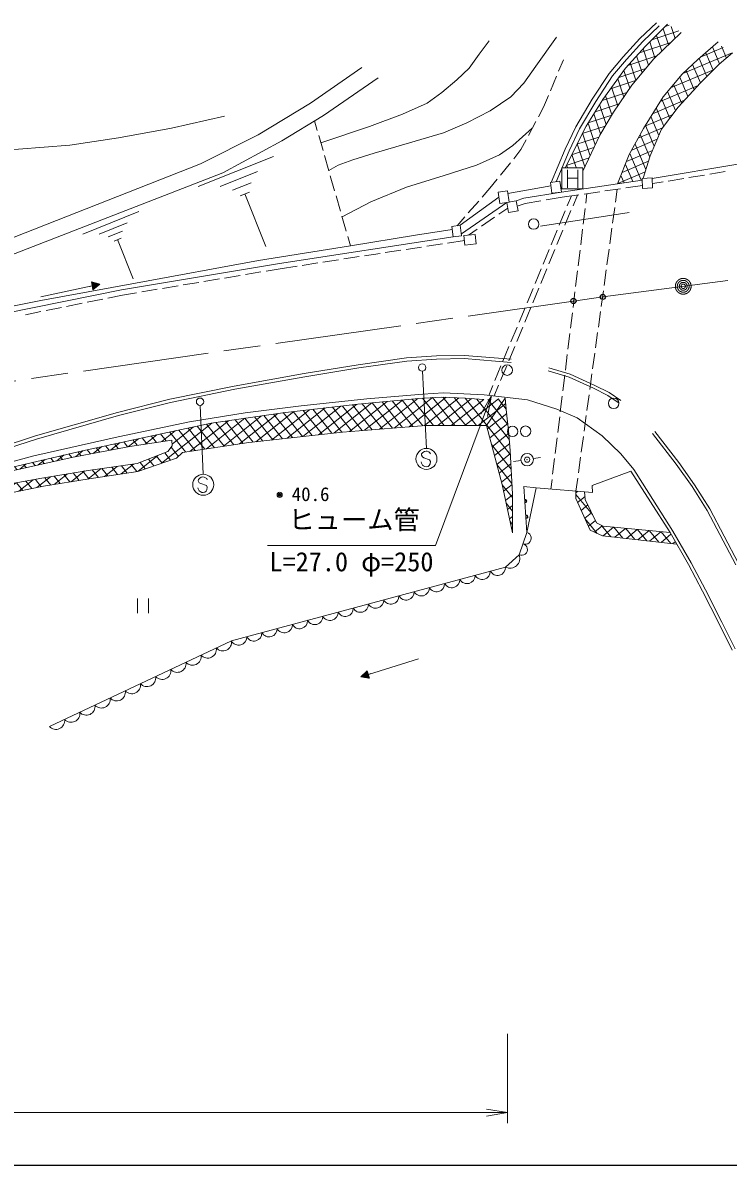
# Model space of a CAD drawing. Units: millimetres, scale not verified. Extents: x 40000 to 680000, y 20000 to 380000.
# Drawn here: x 480724 to 547854, y 205000 to 313778 of the extents above; entities that cross this region are included whole.
import ezdxf
from ezdxf.enums import TextEntityAlignment as Align

# ---------------------------------------------------------------- set-up
doc = ezdxf.new("R2010")
doc.units = ezdxf.units.MM
doc.header["$LTSCALE"] = 1000
doc.header["$PDMODE"] = 32
doc.header["$PDSIZE"] = 500
doc.linetypes.add('CHAIN', pattern=[18.5, 12, -1.5, 3.5, -1.5])
for name, color, linetype, lineweight in [('M-BMK', 2, 'CHAIN', 13), ('M-STR-HTXT', 7, 'Continuous', 13), ('M-STR-STR1', 1, 'Continuous', 13), ('M-STR-STRC', 7, 'Continuous', 13), ('M-TTL-BAND', 7, 'Continuous', 25), ('M-WORK', 1, 'Continuous', 13)]:
    doc.layers.add(name, color=color, linetype=linetype, lineweight=lineweight)
doc.layers.add('M-OTRS', color=6, linetype='Continuous')
doc.styles.add('ＭＳ ゴシック', font='')
doc.styles.get('ＭＳ ゴシック').set_extended_font_data('MS Gothic')

# ---------------------------------------------------------------- blocks, each defined once
blk = doc.blocks.new('open_arrow')
at = {"color": 0, "linetype": 'Continuous', "lineweight": -2}
blk.add_lwpolyline([(7.5, 1.25), (0, 0), (7.5, -1.25)], dxfattribs=at)

msp = doc.modelspace()

# ---------------------------------------------------------------- hatches: boundary and pattern name
at = {"layer": 'M-WORK'}
h = msp.add_hatch(dxfattribs=at)
h.set_pattern_fill('USER', color=256, style=0, pattern_type=2)
h.set_pattern_definition([(108.3064, (534002, 300707), (-759.512, -251.28), []), (198.3064, (534002, 300707), (251.28, -759.512), [])])
h.paths.add_polyline_path([(532346, 299987), (534341, 303955), (535924, 306478), (538071, 309457), (539977, 311550), (542097, 313644), (543386, 312865), (540782, 310343), (538689, 307847), (536944, 305270), (535629, 303069), (534180, 299994)])
h = msp.add_hatch(dxfattribs=at)
h.set_pattern_fill('USER', color=256, style=0, pattern_type=2)
h.set_pattern_definition([(113.006, (539352, 299341), (-736.37, -312.665), []), (203.006, (539352, 299341), (312.665, -736.37), [])])
h.paths.add_polyline_path([(537328, 298451), (538449, 301228), (539791, 303724), (541670, 306730), (543468, 308878), (544971, 310273), (546742, 311822), (548262, 310910), (546991, 309837), (545220, 308065), (543109, 305757), (541516, 303646), (540425, 301105), (539759, 298975), (539656, 298969), (539667, 298796)])
h = msp.add_hatch(dxfattribs=at)
h.set_pattern_fill('USER', color=256, style=0, pattern_type=2)
h.set_pattern_definition([(38.6158, (441994, 265167), (-499.2765, 625.0784), []), (128.6158, (441994, 265167), (-625.0784, -499.2765), [])])
h.paths.add_polyline_path([(440710, 265310), (443246, 265027), (450623, 265140), (463392, 265233), (469874, 267387), (474687, 268876), (478862, 269753), (482532, 270418), (486947, 271163), (491600, 271801), (494525, 272953), (494933, 273485), (494915, 274053), (490900, 273450), (485502, 272413), (479252, 271030), (473869, 269612), (473786, 269872), (479205, 271352), (486403, 273036), (494930, 274862), (498636, 275651), (505457, 276655), (512610, 277453), (518407, 278011), (520561, 278144), (522831, 278038), (524586, 277896), (526640, 278032), (526773, 276649), (526959, 274947), (527119, 273033), (527331, 268884), (527331, 265215), (526347, 269815), (524858, 275426), (519088, 275426), (511136, 274815), (502228, 273804), (495916, 272873), (495349, 272324), (491662, 271065), (487043, 270356), (482682, 269647), (478977, 268902), (474704, 267803), (470201, 266296), (467436, 265329), (466248, 264913), (469055, 262526), (471076, 260576), (472982, 257792), (475322, 254122), (478274, 249309), (477715, 248830), (474710, 253750), (472299, 257446), (470473, 259822), (468310, 261879), (465970, 263882), (464516, 263350), (456057, 263594), (450633, 263603), (445899, 263585), (442318, 263425), (441097, 263407), (439700, 264193)])
h = msp.add_hatch(dxfattribs=at)
h.set_pattern_fill('USER', color=256, style=0, pattern_type=2)
h.set_pattern_definition([(219.565, (540853, 264821), (509.57, -616.72), []), (309.565, (540853, 264821), (616.72, 509.57), [])])
h.paths.add_polyline_path([(542323, 265231), (535945, 265838), (535324, 266157), (534260, 268373), (534191, 269114), (533365, 269183), (533362, 268468), (534721, 265466), (535880, 264934), (542953, 264142)])

# ---------------------------------------------------------------- linework, layer by layer
at = {"layer": 'M-BMK'}
for points in [[(533129, 287290), (535924, 287682), (567119, 291792)], [(368197, 268876), (428622, 273351), (439862, 274455), (468180, 278001), (533129, 287290)]]:
    msp.add_lwpolyline(points, dxfattribs=at)
for radius in [750, 564, 375, 210]:
    msp.add_circle((543580, 288691), radius, dxfattribs=at)
at = {"layer": 'M-OTRS'}
for p in [(533129, 287290), (535924, 287682)]:
    msp.add_point(p, dxfattribs=at)
at = {"layer": 'M-STR-HTXT'}
for p, q in [((526843, 217500), (526843, 209000)), ((357054, 210000), (526843, 210000))]:
    msp.add_line(p, q, dxfattribs=at)
msp.add_lwpolyline([(525337, 278276), (520000, 264000), (504000, 264000)], dxfattribs=at)
at = {"layer": 'M-STR-STR1'}
for p, q in [((534304, 296600), (534416, 297516)), ((537299, 297941), (537128, 296690)), ((534062, 294615), (534244, 296104)), ((537060, 296194), (536857, 294708)), ((533819, 292630), (534001, 294119)), ((536789, 294213), (536585, 292727)), ((533577, 290645), (533759, 292134)), ((536518, 292231), (536314, 290745)), ((533334, 288659), (533516, 290148)), ((536247, 290250), (536043, 288764)), ((535976, 288268), (535772, 286782)), ((533092, 286674), (533274, 288163)), ((532849, 284689), (533031, 286178)), ((535704, 286287), (535501, 284801)), ((532607, 282704), (532789, 284193)), ((535433, 284305), (535230, 282819)), ((532364, 280718), (532546, 282207)), ((535162, 282324), (534959, 280837)), ((532122, 278733), (532304, 280222)), ((534891, 280342), (534688, 278856)), ((531879, 276748), (532061, 278237)), ((534620, 278361), (534417, 276874)), ((534349, 276379), (534146, 274893)), ((531637, 274763), (531819, 276252)), ((531394, 272777), (531576, 274266)), ((534078, 274397), (533875, 272911)), ((531152, 270792), (531334, 272281)), ((533807, 272416), (533604, 270930)), ((530979, 269380), (531091, 270296)), ((533536, 270434), (533365, 269183))]:
    msp.add_line(p, q, dxfattribs=at)
at = {"layer": 'M-STR-STRC'}
for p, q in [((534024, 299987), (532024, 299987)), ((532024, 299987), (532024, 297987)), ((532564, 298072), (532564, 299771)), ((533555, 299782), (533555, 298077)), ((534024, 297987), (534024, 299987)), ((532564, 298987), (533555, 298987)), ((532024, 297987), (534024, 297987)), ((519130, 273253), (518756, 280600)), ((497897, 270795), (497603, 277348)), ((518667, 271851), (518628, 271961)), ((518681, 272739), (518665, 272625)), ((518665, 272625), (518750, 272443)), ((518809, 272878), (518681, 272739)), ((518750, 272443), (518901, 272370)), ((518940, 272971), (518809, 272878)), ((518901, 272370), (519433, 272181)), ((519106, 273004), (518940, 272971)), ((519222, 272988), (519106, 273004)), ((519366, 272915), (519222, 272988)), ((519476, 272841), (519366, 272915)), ((519433, 272181), (519514, 272009)), ((519510, 272729), (519476, 272841)), ((519514, 272009), (519484, 271781)), ((518751, 271673), (518667, 271851)), ((518854, 271599), (518751, 271673)), ((519000, 271524), (518854, 271599)), ((519121, 271508), (519000, 271524)), ((519288, 271536), (519121, 271508)), ((519413, 271632), (519288, 271536)), ((519484, 271781), (519413, 271632)), ((497435, 270282), (497419, 270168)), ((497419, 270168), (497505, 269986)), ((497564, 270420), (497435, 270282)), ((497505, 269986), (497656, 269912)), ((497695, 270513), (497564, 270420)), ((497656, 269912), (498188, 269724)), ((497861, 270547), (497695, 270513)), ((497977, 270530), (497861, 270547)), ((498121, 270458), (497977, 270530)), ((498231, 270383), (498121, 270458)), ((498265, 270272), (498231, 270383)), ((497422, 269393), (497383, 269503)), ((497506, 269216), (497422, 269393)), ((497609, 269142), (497506, 269216)), ((497755, 269067), (497609, 269142)), ((497876, 269050), (497755, 269067)), ((498043, 269079), (497876, 269050)), ((498168, 269175), (498043, 269079)), ((498239, 269324), (498168, 269175)), ((498188, 269724), (498268, 269551)), ((498268, 269551), (498239, 269324))]:
    msp.add_line(p, q, dxfattribs=at)
for centre, radius in [((518732, 280949), 350), ((497586, 277700), 350), ((519138, 272253), 1000), ((497893, 269795), 1000)]:
    msp.add_circle(centre, radius, dxfattribs=at)
at = {"layer": 'M-TTL-BAND'}
msp.add_line((40000, 205000), (579000, 205000), dxfattribs=at)
at = {"layer": 'M-WORK'}
for p, q in [((539438, 312293), (541031, 313778)), ((539724, 312012), (541304, 313485)), ((537864, 310539), (539438, 312293)), ((538165, 310276), (539724, 312012)), ((531721, 309161), (532187, 310264)), ((536522, 308965), (537864, 310539)), ((536842, 308724), (538165, 310276)), ((534911, 306513), (536522, 308965)), ((530943, 307318), (531527, 308700)), ((535251, 306302), (536842, 308724)), ((530282, 305755), (530748, 306858)), ((529794, 304833), (530282, 305755)), ((533355, 303865), (534911, 306513)), ((533709, 303678), (535251, 306302)), ((508484, 304438), (508743, 303536)), ((528857, 303066), (529559, 304391)), ((532353, 301754), (533355, 303865)), ((532718, 301590), (533709, 303678)), ((508882, 303056), (509296, 301614)), ((528135, 301702), (528623, 302624)), ((527441, 300838), (528135, 301702)), ((531013, 298587), (532353, 301754)), ((531472, 298645), (532718, 301590)), ((497426, 298196), (504572, 301062)), ((509435, 301134), (509849, 299692)), ((526189, 299279), (527128, 300448)), ((540615, 298958), (548959, 300351)), ((499499, 298198), (503073, 299631)), ((509987, 299212), (510402, 297770)), ((544126, 299037), (545606, 299284)), ((546099, 299367), (547579, 299613)), ((500679, 297842), (502466, 298558)), ((525182, 298025), (525876, 298889)), ((526879, 297515), (530970, 298267)), ((531978, 297661), (539667, 298796)), ((538102, 298060), (539698, 298295)), ((540697, 298465), (541660, 298626)), ((542154, 298708), (543633, 298955)), ((501412, 297306), (502306, 297664)), ((501859, 297485), (503865, 292483)), ((510540, 297290), (510955, 295848)), ((522351, 294498), (526021, 297171)), ((524443, 297181), (525182, 298025)), ((527692, 296827), (528398, 297071)), ((528398, 297071), (531978, 297661)), ((530535, 296917), (532055, 297167)), ((532055, 297167), (533650, 297403)), ((532542, 296349), (532935, 297297)), ((533088, 296361), (533511, 297382)), ((534145, 297476), (535629, 297695)), ((536124, 297768), (537607, 297987)), ((522462, 293692), (526779, 296672)), ((523125, 295677), (524114, 296805)), ((526039, 295553), (526872, 296128)), ((527855, 296354), (528521, 296585)), ((528521, 296585), (530041, 296835)), ((531777, 294501), (532351, 295887)), ((532323, 294513), (532897, 295899)), ((486428, 293668), (491767, 295809)), ((511093, 295368), (511508, 293926)), ((522057, 294457), (522796, 295301)), ((524393, 294417), (525627, 295269)), ((529992, 294425), (538442, 295714)), ((487976, 293670), (490646, 294740)), ((488858, 293403), (490193, 293939)), ((523149, 293558), (523981, 294133)), ((531012, 292653), (531586, 294039)), ((531558, 292665), (532132, 294051)), ((489406, 293003), (490073, 293271)), ((489739, 293137), (491238, 289400)), ((505147, 290857), (521696, 293396)), ((511646, 293446), (511906, 292544)), ((519175, 292503), (520658, 292731)), ((521152, 292806), (522746, 293051)), ((513245, 291593), (514727, 291821)), ((515222, 291897), (516704, 292124)), ((517198, 292200), (518681, 292427)), ((530246, 290805), (530820, 292191)), ((530793, 290818), (531367, 292203)), ((490109, 288343), (505147, 290857)), ((505226, 290364), (506820, 290608)), ((507314, 290684), (508797, 290911)), ((509291, 290987), (510774, 291214)), ((511268, 291290), (512750, 291518)), ((497959, 289149), (499439, 289396)), ((499932, 289478), (501411, 289726)), ((501905, 289808), (503384, 290056)), ((503877, 290138), (505226, 290364)), ((529481, 288957), (530055, 290343)), ((530028, 288970), (530602, 290356)), ((478990, 286099), (490109, 288343)), ((482429, 287699), (487320, 288735)), ((487076, 288683), (487320, 288735)), ((488054, 288890), (487243, 289102)), ((487243, 289102), (487398, 288368)), ((487248, 289077), (487297, 289088)), ((487253, 289053), (487351, 289074)), ((487258, 289028), (487405, 289059)), ((487263, 289004), (487459, 289045)), ((487269, 288980), (487513, 289031)), ((487274, 288955), (487567, 289017)), ((487279, 288931), (487621, 289003)), ((487284, 288906), (487676, 288989)), ((487289, 288882), (487730, 288975)), ((487295, 288857), (487784, 288961)), ((487300, 288833), (487838, 288947)), ((487305, 288808), (487892, 288933)), ((487310, 288784), (487946, 288918)), ((487315, 288759), (488000, 288904)), ((487320, 288735), (488054, 288890)), ((487326, 288710), (488010, 288855)), ((487331, 288686), (487967, 288821)), ((487336, 288662), (487923, 288786)), ((487341, 288637), (487879, 288751)), ((487346, 288613), (487835, 288716)), ((487351, 288588), (487792, 288681)), ((487357, 288564), (487748, 288647)), ((487362, 288539), (487704, 288612)), ((487367, 288515), (487661, 288577)), ((487372, 288490), (487617, 288542)), ((487377, 288466), (487573, 288507)), ((487383, 288441), (487529, 288472)), ((487388, 288417), (487486, 288438)), ((487393, 288393), (487442, 288403)), ((487398, 288368), (488054, 288890)), ((492042, 288159), (493521, 288406)), ((494014, 288489), (495494, 288736)), ((495987, 288819), (497466, 289066)), ((528716, 287109), (529290, 288495)), ((529262, 287122), (529836, 288508)), ((486850, 287175), (488321, 287472)), ((488811, 287571), (490199, 287851)), ((490199, 287851), (491548, 288077)), ((480969, 285988), (482439, 286285)), ((482929, 286384), (484400, 286681)), ((484890, 286780), (486360, 287076)), ((527951, 285262), (528525, 286647)), ((528497, 285274), (529071, 286660)), ((527186, 283414), (527760, 284800)), ((527732, 283426), (528306, 284812)), ((526421, 281566), (526994, 282952)), ((526967, 281578), (527541, 282964)), ((512644, 281226), (517253, 281864)), ((517253, 281864), (520090, 282059)), ((517284, 281566), (520103, 281760)), ((520090, 282059), (522749, 282113)), ((520103, 281760), (522740, 281812)), ((522740, 281812), (527192, 281441)), ((522749, 282113), (527217, 281740)), ((507502, 280375), (512644, 281226)), ((507553, 280079), (512689, 280930)), ((512689, 280930), (517284, 281566)), ((525655, 279718), (526229, 281104)), ((526202, 279731), (526776, 281116)), ((530711, 280651), (532714, 280036)), ((530799, 280937), (532820, 280317)), ((500837, 279187), (507502, 280375)), ((500893, 278893), (507553, 280079)), ((532714, 280036), (535049, 278983)), ((532820, 280317), (535178, 279253)), ((494702, 277929), (500837, 279187)), ((494769, 277636), (500893, 278893)), ((525071, 278307), (525464, 279256)), ((525588, 278247), (526010, 279269)), ((535049, 278983), (536391, 278303)), ((535178, 279253), (536543, 278562)), ((536543, 278562), (537643, 277817)), ((489738, 276670), (494702, 277929)), ((489817, 276380), (494769, 277636)), ((536391, 278303), (537474, 277569)), ((481920, 274436), (489738, 276670)), ((482008, 274149), (489817, 276380)), ((475609, 272397), (481920, 274436)), ((475694, 272110), (482008, 274149)), ((540641, 274668), (542911, 271748)), ((540878, 274852), (543151, 271927)), ((527436, 272004), (528125, 272086)), ((529314, 272291), (529979, 272373)), ((542911, 271748), (544417, 269633)), ((543151, 271927), (544667, 269800)), ((544667, 269800), (546103, 267486)), ((528708, 265239), (528395, 269636)), ((528708, 265239), (529578, 269496)), ((544417, 269633), (545843, 267337)), ((545843, 267337), (548582, 262158)), ((546103, 267486), (548851, 262291)), ((542323, 265231), (544073, 262209)), ((542582, 265382), (544335, 262354)), ((544073, 262209), (545427, 259647)), ((544335, 262354), (545693, 259785)), ((491635, 258962), (491635, 257562)), ((492685, 257562), (492685, 258962)), ((545427, 259647), (546996, 256563)), ((545693, 259785), (547264, 256697)), ((546996, 256563), (548245, 254036)), ((547264, 256697), (548515, 254168)), ((518389, 253206), (513612, 251729)), ((513501, 252087), (512896, 251507)), ((513612, 251729), (512896, 251507)), ((512896, 251507), (513723, 251371)), ((513605, 251753), (512936, 251546)), ((513619, 251705), (512951, 251498)), ((513597, 251777), (512976, 251585)), ((513627, 251681), (513006, 251489)), ((513590, 251800), (513017, 251623)), ((513583, 251824), (513057, 251662)), ((513634, 251657), (513061, 251480)), ((513575, 251848), (513097, 251701)), ((513642, 251633), (513116, 251471)), ((513568, 251872), (513138, 251739)), ((513649, 251609), (513171, 251462)), ((513560, 251896), (513178, 251778)), ((513553, 251920), (513219, 251817)), ((513656, 251586), (513226, 251453)), ((513546, 251944), (513259, 251855)), ((513664, 251562), (513282, 251443)), ((513538, 251968), (513299, 251894)), ((513671, 251538), (513337, 251434)), ((513531, 251992), (513340, 251932)), ((513523, 252015), (513380, 251971)), ((513679, 251514), (513392, 251425)), ((513516, 252039), (513421, 252010)), ((513686, 251490), (513447, 251416)), ((513509, 252063), (513461, 252048)), ((513723, 251371), (513501, 252087)), ((513693, 251466), (513502, 251407)), ((513701, 251442), (513557, 251398)), ((513851, 251803), (513612, 251729)), ((513708, 251418), (513613, 251389)), ((513715, 251394), (513668, 251380))]:
    msp.add_line(p, q, dxfattribs=at)
for points in [[(532346, 299987), (534341, 303955), (535924, 306478), (538071, 309457), (539977, 311550), (542097, 313644)], [(509842, 299716), (510724, 300217), (512120, 300727), (514159, 301371), (517514, 302337), (520762, 303303), (522989, 304243), (525190, 305397), (527176, 306739), (528411, 308027), (529565, 309664), (531524, 312429)], [(543386, 312865), (540782, 310343), (538689, 307847), (536944, 305270), (535629, 303069), (534024, 299661)], [(509083, 302357), (513730, 303921), (516870, 305088), (519205, 306135), (520614, 307141), (522023, 308349), (523191, 309476), (524157, 310805), (525123, 312053)], [(537328, 298451), (538449, 301228), (539791, 303724), (541670, 306730), (543468, 308878), (544971, 310273), (546904, 311964)], [(539759, 298975), (540425, 301105), (541516, 303646), (543109, 305757), (545220, 308065), (546991, 309837), (548262, 310910)], [(428863, 278412), (440015, 281590), (447009, 283102), (454503, 285074), (467569, 288969), (477924, 292618), (497646, 300359), (503120, 303120), (508099, 306128), (512981, 309530)], [(440691, 280179), (444052, 280749), (450955, 282360), (464793, 286436), (473997, 289493), (499760, 299511), (505373, 302535), (509350, 304967), (514544, 308550)], [(460265, 303647), (462815, 303030), (465418, 302547), (468773, 302090), (472101, 301849), (476986, 301607), (480314, 301742), (485199, 302144), (489842, 302842), (494861, 303754), (499906, 304882)], [(511108, 295317), (513846, 296748), (517227, 298144), (520824, 299244), (523910, 300237), (526084, 301203), (527346, 302089), (529216, 303743)], [(440771, 279249), (445049, 279823), (449022, 280467), (457717, 282158), (467460, 284251), (474948, 285861), (482436, 287338), (491454, 289002), (503156, 291149), (511906, 292544), (518092, 293551), (521600, 294098)], [(473819, 270399), (481762, 272544), (489811, 274370), (496601, 275788), (501884, 276639), (507220, 277313), (513460, 277987), (518779, 278430), (520747, 278554), (524629, 278359), (528742, 277880), (531544, 276994), (533476, 276160), (535852, 274459), (537642, 272739), (538865, 271250), (540301, 268998), (542582, 265382)], [(479205, 271352), (486403, 273036), (494930, 274862), (498636, 275651), (505457, 276655), (512610, 277453), (518407, 278011), (520561, 278144), (522831, 278038), (524586, 277896)], [(524858, 275426), (519088, 275426), (511136, 274815), (502228, 273804), (495916, 272873), (495349, 272324), (491662, 271065), (487043, 270356), (482682, 269647), (478977, 268902), (474704, 267803), (470201, 266296), (466248, 264913), (469055, 262526), (471076, 260576), (472982, 257792), (475322, 254122), (478274, 249309)], [(478862, 269753), (482532, 270418), (486947, 271163), (491600, 271801), (494525, 272953), (494933, 273485), (494915, 274053), (490900, 273450), (485502, 272413), (479252, 271030)], [(528395, 269636), (529578, 269496), (534932, 269053), (534926, 269727), (538581, 271101), (542323, 265231)], [(533365, 269183), (533362, 268468), (534721, 265466), (535880, 264934), (542953, 264142)], [(542323, 265231), (535945, 265838), (535324, 266157), (534260, 268373), (534191, 269114)], [(483249, 246772), (500581, 254930), (526667, 261955), (527964, 263112), (528708, 265239)]]:
    msp.add_lwpolyline(points, dxfattribs=at)
for points in [[(531062, 297545), (531978, 297661), (531846, 298693), (530931, 298576)], [(539656, 298969), (540611, 299027), (540669, 298076), (539715, 298018)], [(526997, 296703), (526841, 297775), (525952, 297645), (526108, 296574)], [(526779, 296672), (526942, 295713), (527855, 295868), (527692, 296827)], [(521696, 293396), (521560, 294389), (522351, 294498), (522488, 293504)], [(522696, 293512), (523787, 293623), (523878, 292723), (522787, 292613)], [(526640, 278032), (526773, 276649), (526959, 274947), (527119, 273033), (527331, 268884), (527331, 265215), (526347, 269815), (524858, 275426)]]:
    msp.add_lwpolyline(points, close=True, dxfattribs=at)
for centre, radius in [((529344, 294616), 500), ((526821, 280706), 500), ((536959, 277549), 500), ((527339, 274874), 500), ((528576, 274892), 500), ((528724, 272183), 600), ((505166, 268825), 150), ((505166, 268825), 120), ((505166, 268825), 90), ((505166, 268825), 60), ((505166, 268825), 30), ((505166, 268825), 20)]:
    msp.add_circle(centre, radius, dxfattribs=at)
for centre, radius, start, end in [((528538, 268235), 156, 257.81926, 110.33966), ((528538, 268235), 125, 253.59214, 114.56677), ((528538, 268235), 100, 248.13498, 120.02394), ((528645, 266739), 156, 257.81926, 110.33966), ((528645, 266739), 125, 253.59214, 114.56677), ((528645, 266739), 100, 248.13498, 120.02394), ((528555, 264696), 565, 247.11546, 74.30445), ((528183, 263632), 565, 247.11546, 74.30445), ((527096, 262779), 929, 242.48032, 21.00523), ((523000, 261143), 769, 207.78557, 2.3611), ((524449, 261533), 769, 207.78557, 2.3611), ((525899, 261923), 769, 207.78557, 2.3611), ((518653, 259972), 769, 207.78557, 2.3611), ((520102, 260362), 769, 207.78557, 2.3611), ((521551, 260752), 769, 207.78557, 2.3611), ((515754, 259191), 769, 207.78557, 2.3611), ((517203, 259582), 769, 207.78557, 2.3611), ((511406, 258020), 769, 207.78557, 2.3611), ((512856, 258411), 769, 207.78557, 2.3611), ((514305, 258801), 769, 207.78557, 2.3611), ((507059, 256849), 769, 207.78557, 2.3611), ((508508, 257240), 769, 207.78557, 2.3611), ((509957, 257630), 769, 207.78557, 2.3611), ((502711, 255678), 769, 207.78557, 2.3611), ((504160, 256069), 769, 207.78557, 2.3611), ((505610, 256459), 769, 207.78557, 2.3611), ((499761, 254799), 831, 221.33704, 9.07155), ((501262, 255288), 769, 207.78557, 2.3611), ((496872, 253439), 831, 221.33704, 9.07155), ((498317, 254119), 831, 221.33704, 9.07155), ((495428, 252759), 831, 221.33704, 9.07155), ((492539, 251400), 831, 221.33704, 9.07155), ((493984, 252079), 831, 221.33704, 9.07155), ((491095, 250720), 831, 221.33704, 9.07155), ((488206, 249360), 831, 221.33704, 9.07155), ((489651, 250040), 831, 221.33704, 9.07155), ((485318, 248001), 831, 221.33704, 9.07155), ((486762, 248681), 831, 221.33704, 9.07155), ((483873, 247321), 831, 221.33704, 9.07155)]:
    msp.add_arc(centre, radius, start, end, dxfattribs=at)
for p in [(528724, 272183), (505166, 268825)]:
    msp.add_point(p, dxfattribs=at)

# ---------------------------------------------------------------- block references
at = {"layer": 'M-STR-HTXT', "xscale": 267, "yscale": 267}
for p, rotation in [((525337, 278276), 249.5), ((526843, 210000), 180)]:
    msp.add_blockref('open_arrow', p, dxfattribs=dict(at, rotation=rotation))

# ---------------------------------------------------------------- texts
at = {"layer": 'M-STR-HTXT', "style": 'ＭＳ ゴシック'}
msp.add_text('ヒューム管', height=1833, dxfattribs=at).set_placement((506000, 265000), align=Align.BOTTOM_LEFT)
msp.add_text('L=27.0 φ=250', height=1833, dxfattribs=at).set_placement((512000, 261000), align=Align.BOTTOM_CENTER)
at = {"layer": 'M-WORK', "style": 'ＭＳ ゴシック'}
msp.add_text('40.6', height=1320, dxfattribs=at).set_placement((508111, 267842), align=Align.BOTTOM_CENTER)

doc.saveas('drawing.dxf')
